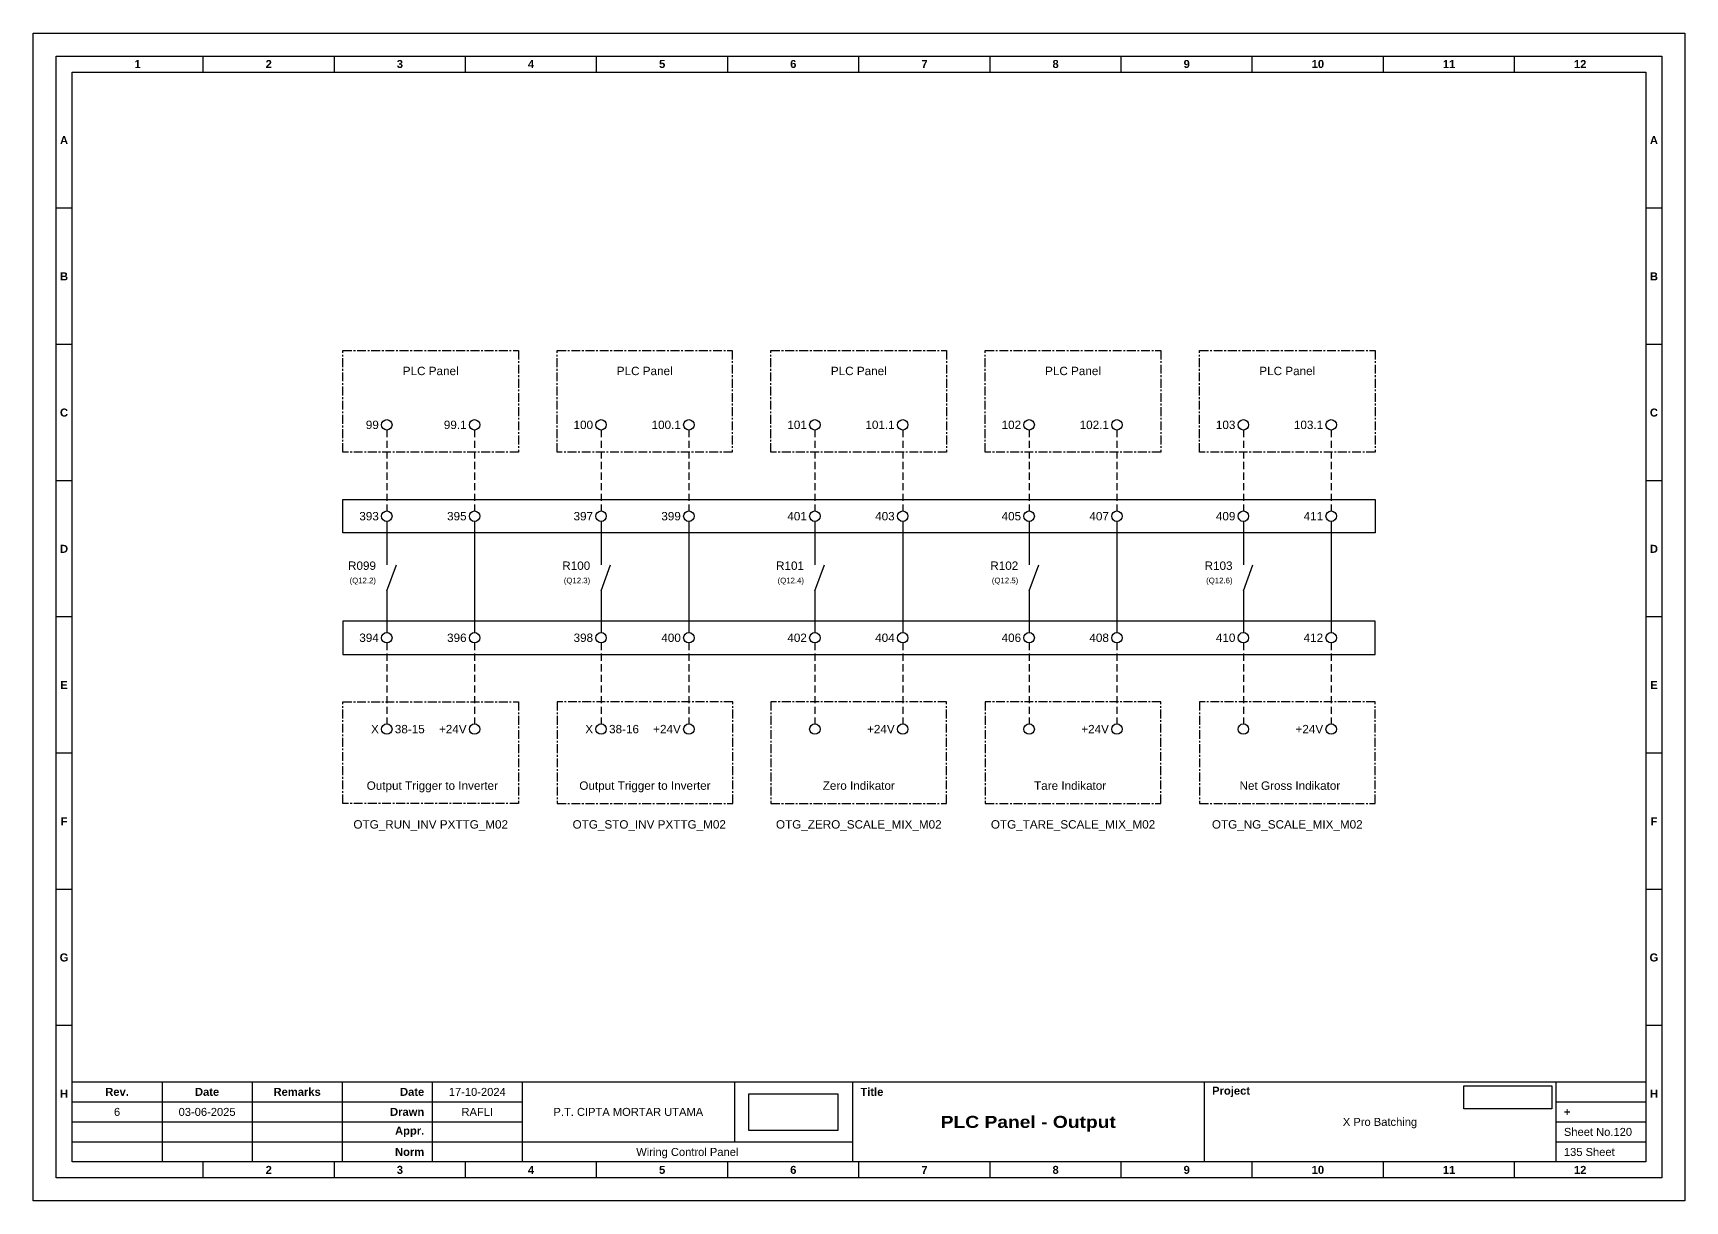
# Model space of a CAD drawing. Header units: millimetres. Extents: x 7759 to 13246, y 5489 to 6217.
# Drawn here: x 11219.6 to 11515.7, y 5747.9 to 5957.2 of the extents above; entities that cross this region are included whole.
import ezdxf
from ezdxf.enums import TextEntityAlignment as Align

# ---------------------------------------------------------------- set-up
doc = ezdxf.new("R2010")
doc.units = ezdxf.units.MM
doc.linetypes.add('CENTER', pattern=[50.8, 31.75, -6.35, 6.35, -6.35])
doc.linetypes.add('HIDDEN', pattern=[9.525, 6.35, -3.175])
doc.styles.add('Bold', font='ariblk.ttf', dxfattribs={"height": 25.4})
doc.styles.get("Standard").update_dxf_attribs({"font": 'arial.ttf'})
picture_1 = doc.add_image_def('image1.png', size_in_pixel=(2048, 847))
picture_2 = doc.add_image_def('image2.png', size_in_pixel=(2092, 542))

# ---------------------------------------------------------------- blocks, each defined once
blk = doc.blocks.new('KOP MU PROJECT')
at = {"color": 6, "ltscale": 50}
for p, q in [((27.74, 184.05), (27.74, 186.66)), ((49.13, 184.05), (49.13, 186.66)), ((70.51, 184.05), (70.51, 186.66)), ((91.89, 184.05), (91.89, 186.66)), ((113.27, 184.05), (113.27, 186.66)), ((134.66, 184.05), (134.66, 186.66)), ((156.04, 184.05), (156.04, 186.66)), ((177.42, 184.05), (177.42, 186.66)), ((198.8, 184.05), (198.8, 186.66)), ((220.19, 184.05), (220.19, 186.66)), ((241.57, 184.05), (241.57, 186.66)), ((6.36, 161.84), (3.75, 161.84)), ((265.59, 161.84), (262.98, 161.84)), ((6.36, 139.63), (3.75, 139.63)), ((265.59, 139.63), (262.98, 139.63)), ((6.36, 117.42), (3.75, 117.42)), ((265.59, 117.42), (262.98, 117.42)), ((6.36, 95.22), (3.75, 95.22)), ((265.59, 95.22), (262.98, 95.22)), ((6.36, 73.01), (3.75, 73.01)), ((265.59, 73.01), (262.98, 73.01)), ((6.36, 50.8), (3.75, 50.8)), ((265.59, 50.8), (262.98, 50.8)), ((6.36, 28.59), (3.75, 28.59)), ((265.59, 28.59), (262.98, 28.59)), ((27.74, 3.75), (27.74, 6.36)), ((49.13, 3.75), (49.13, 6.36)), ((70.51, 3.75), (70.51, 6.36)), ((91.89, 3.75), (91.89, 6.36)), ((113.27, 3.75), (113.27, 6.36)), ((134.66, 3.75), (134.66, 6.36)), ((156.04, 3.75), (156.04, 6.36)), ((177.42, 3.75), (177.42, 6.36)), ((198.8, 3.75), (198.8, 6.36)), ((220.19, 3.75), (220.19, 6.36)), ((241.57, 3.75), (241.57, 6.36))]:
    blk.add_line(p, q, dxfattribs=at)
at = {"ltscale": 50}
for p, q in [((6.36, 19.41), (262.98, 19.41)), ((21.04, 19.41), (21.04, 6.36)), ((35.72, 19.41), (35.72, 6.36)), ((50.41, 19.41), (50.41, 6.36)), ((65.09, 19.41), (65.09, 6.36)), ((79.77, 19.41), (79.77, 6.36)), ((114.35, 19.41), (114.35, 9.62)), ((133.6, 19.41), (133.6, 6.36)), ((190.95, 19.41), (190.95, 6.36)), ((248.3, 19.41), (248.3, 6.36)), ((6.36, 16.15), (79.77, 16.15)), ((248.3, 16.15), (262.98, 16.15)), ((6.36, 12.89), (79.77, 12.89)), ((248.3, 12.89), (262.98, 12.89)), ((6.36, 9.62), (133.6, 9.62)), ((248.3, 9.62), (262.98, 9.62))]:
    blk.add_line(p, q, dxfattribs=at)
at = {"color": 1, "ltscale": 50}
blk.add_lwpolyline([(269.34, 0), (0, 0), (0, 190.41), (269.34, 190.41)], close=True, dxfattribs=at)
at = {"color": 6, "ltscale": 50}
for points in [[(265.59, 3.75), (3.75, 3.75), (3.75, 186.66), (265.59, 186.66)], [(262.98, 6.36), (6.36, 6.36), (6.36, 184.05), (262.98, 184.05)]]:
    blk.add_lwpolyline(points, close=True, dxfattribs=at)
at = {"ltscale": 50, "char_height": 1.305, "attachment_point": 4}
for s, width, heights, insert in [('\\pxqc;{\\fArial|b1|i0|c0|p34;1}', 21.3825, [2.51], (6.36, 185.36)), ('\\pxqc;{\\fArial|b1|i0|c0|p34;2}', 21.3825, [2.51], (27.74, 185.36)), ('\\pxqc;{\\fArial|b1|i0|c0|p34;3}', 21.3825, [2.51], (49.13, 185.36)), ('\\pxqc;{\\fArial|b1|i0|c0|p34;4}', 21.3825, [2.51], (70.51, 185.36)), ('\\pxqc;{\\fArial|b1|i0|c0|p34;5}', 21.3825, [2.51], (91.89, 185.36)), ('\\pxqc;{\\fArial|b1|i0|c0|p34;6}', 21.3825, [2.51], (113.27, 185.36)), ('\\pxqc;{\\fArial|b1|i0|c0|p34;7}', 21.3825, [2.51], (134.66, 185.36)), ('\\pxqc;{\\fArial|b1|i0|c0|p34;8}', 21.3825, [2.51], (156.04, 185.36)), ('\\pxqc;{\\fArial|b1|i0|c0|p34;9}', 21.3825, [2.51], (177.42, 185.36)), ('\\pxqc;{\\fArial|b1|i0|c0|p34;10}', 21.3825, [2.51], (198.8, 185.36)), ('\\pxqc;{\\fArial|b1|i0|c0|p34;11}', 21.3825, [2.51], (220.19, 185.36)), ('\\pxqc;{\\fArial|b1|i0|c0|p34;12}', 21.3825, [2.51], (241.57, 185.36)), ('\\pxqc;{\\fArial|b1|i0|c0|p34;A}', 2.61, [2.51], (3.75, 172.95)), ('\\pxqc;{\\fArial|b1|i0|c0|p34;A}', 2.61, [2.51], (262.98, 172.95)), ('\\pxqc;{\\fArial|b1|i0|c0|p34;B}', 2.61, [2.51], (3.75, 150.74)), ('\\pxqc;{\\fArial|b1|i0|c0|p34;B}', 2.61, [2.51], (262.98, 150.74)), ('\\pxqc;{\\fArial|b1|i0|c0|p34;C}', 2.61, [2.51], (3.75, 128.53)), ('\\pxqc;{\\fArial|b1|i0|c0|p34;C}', 2.61, [2.51], (262.98, 128.53)), ('\\pxqc;{\\fArial|b1|i0|c0|p34;D}', 2.61, [2.51], (3.75, 106.32)), ('\\pxqc;{\\fArial|b1|i0|c0|p34;D}', 2.61, [2.51], (262.98, 106.32)), ('\\pxqc;{\\fArial|b1|i0|c0|p34;E}', 2.61, [2.51], (3.75, 84.11)), ('\\pxqc;{\\fArial|b1|i0|c0|p34;E}', 2.61, [2.51], (262.98, 84.11)), ('\\pxqc;{\\fArial|b1|i0|c0|p34;F}', 2.61, [2.51], (3.75, 61.9)), ('\\pxqc;{\\fArial|b1|i0|c0|p34;F}', 2.61, [2.51], (262.98, 61.9)), ('\\pxqc;{\\fArial|b1|i0|c0|p34;G}', 2.61, [2.51], (3.75, 39.69)), ('\\pxqc;{\\fArial|b1|i0|c0|p34;G}', 2.61, [2.51], (262.98, 39.69)), ('\\pxqc;{\\fArial|b1|i0|c0|p34;H}', 2.61, [2.51], (3.75, 17.47)), ('\\pxqc;{\\fArial|b1|i0|c0|p34;Rev.}', 14.6811, [2.88], (6.36, 17.78)), ('\\pxqc;{\\fArial|b1|i0|c0|p34;Date}', 14.6811, [2.88], (21.04, 17.78)), ('\\pxqc;{\\fArial|b1|i0|c0|p34;Remarks}', 14.6811, [2.88], (35.72, 17.78)), ('\\pxqr;{\\fArial|b1|i0|c0|p34;Date}', 13.3761, [2.88], (50.41, 17.78)), ('\\pxql;{\\fArial|b1|i0|c0|p34;Title}', 50.2419, [2.88], (134.9, 17.78)), ('\\pxql;{\\fArial|b1|i0|c0|p34;Project}', 50.2419, [2.88], (192.25, 17.78)), ('\\pxqc;{\\fArial|b1|i0|c0|p34;H}', 2.61, [2.51], (262.98, 17.47)), ('\\pxqr;{\\fArial|b1|i0|c0|p34;Drawn}', 13.3761, [2.88], (50.41, 14.52)), ('\\pxql;{\\fArial|b1|i0|c0|p34;+}', 14.6811, [2.88], (249.61, 14.52)), ('\\pxqr;{\\fArial|b1|i0|c0|p34;Appr.}', 13.3761, [2.88], (50.41, 11.26)), ('\\pxqr;{\\fArial|b1|i0|c0|p34;Norm}', 13.3761, [2.88], (50.41, 7.99)), ('\\pxqc;{\\fArial|b1|i0|c0|p34;2}', 21.3825, [2.51], (27.74, 5.06)), ('\\pxqc;{\\fArial|b1|i0|c0|p34;3}', 21.3825, [2.51], (49.13, 5.06)), ('\\pxqc;{\\fArial|b1|i0|c0|p34;4}', 21.3825, [2.51], (70.51, 5.06)), ('\\pxqc;{\\fArial|b1|i0|c0|p34;5}', 21.3825, [2.51], (91.89, 5.06)), ('\\pxqc;{\\fArial|b1|i0|c0|p34;6}', 21.3825, [2.51], (113.27, 5.06)), ('\\pxqc;{\\fArial|b1|i0|c0|p34;7}', 21.3825, [2.51], (134.66, 5.06)), ('\\pxqc;{\\fArial|b1|i0|c0|p34;8}', 21.3825, [2.51], (156.04, 5.06)), ('\\pxqc;{\\fArial|b1|i0|c0|p34;9}', 21.3825, [2.51], (177.42, 5.06)), ('\\pxqc;{\\fArial|b1|i0|c0|p34;10}', 21.3825, [2.51], (198.8, 5.06)), ('\\pxqc;{\\fArial|b1|i0|c0|p34;11}', 21.3825, [2.51], (220.19, 5.06)), ('\\pxqc;{\\fArial|b1|i0|c0|p34;12}', 21.3825, [2.51], (241.57, 5.06))]:
    blk.add_mtext_dynamic_manual_height_columns(s, width=width, gutter_width=0.0326, heights=heights, dxfattribs=dict(at, insert=insert))
at = {"ltscale": 50}
for tag, p in [('DATECREATED', (72.43, 17.78)), ('REV', (13.7, 14.52)), ('REVDATE', (28.38, 14.52)), ('REMARKS', (43.06, 14.52)), ('DRAWN', (72.43, 14.52)), ('COMPANY', (97.06, 14.52)), ('PROJECT', (219.62, 12.89)), ('APPR', (72.43, 11.26)), ('NORM', (72.43, 7.99)), ('DRAWINGCATEGORY', (106.68, 7.99)), ('DESCRIPTION', (162.27, 10.03))]:
    blk.add_attdef(tag, text='', height=1.3, dxfattribs=at).set_placement(p, align=Align.MIDDLE_CENTER)
at = {"ltscale": 50, "style": 'Bold'}
blk.add_attdef('TITLE', text='', height=1.96, dxfattribs=at).set_placement((162.27, 12.89), align=Align.MIDDLE_CENTER)
at = {"ltscale": 50}
for tag, p in [('SHEETNUMBER', (249.61, 11.26)), ('TOTALSHEET', (249.61, 7.99))]:
    blk.add_attdef(tag, text='', height=1.3, dxfattribs=at).set_placement(p, align=Align.MIDDLE_LEFT)
image = blk.add_image(picture_1, insert=(116.72, 11.48), size_in_units=(14.5, 6), dxfattribs=at)
image.dxf.flags = 15
image = blk.add_image(picture_2, insert=(233.29, 15.04), size_in_units=(14.36, 3.72), dxfattribs=at)
image.dxf.flags = 15

msp = doc.modelspace()

# ---------------------------------------------------------------- linework, layer by layer
at = {"linetype": 'HIDDEN', "ltscale": 0.2}
for p, q in [((11283, 5886.04), (11283, 5871.55)), ((11298.74, 5886.04), (11298.74, 5871.55)), ((11321.4, 5886.04), (11321.4, 5871.55)), ((11337.14, 5886.04), (11337.14, 5871.55)), ((11359.73, 5886.04), (11359.73, 5871.55)), ((11375.47, 5886.04), (11375.47, 5871.55)), ((11398.13, 5886.04), (11398.13, 5871.55)), ((11413.87, 5886.04), (11413.87, 5871.55)), ((11436.53, 5886.04), (11436.53, 5871.55)), ((11452.27, 5886.04), (11452.27, 5871.55)), ((11283, 5847.88), (11283, 5833.39)), ((11298.74, 5847.88), (11298.74, 5833.39)), ((11321.4, 5847.88), (11321.4, 5833.39)), ((11337.14, 5847.88), (11337.14, 5833.39)), ((11359.73, 5847.88), (11359.73, 5833.39)), ((11375.47, 5847.88), (11375.47, 5833.39)), ((11398.13, 5847.88), (11398.13, 5833.39)), ((11413.87, 5847.88), (11413.87, 5833.39)), ((11436.53, 5847.88), (11436.53, 5833.39)), ((11452.27, 5847.88), (11452.27, 5833.39))]:
    msp.add_line(p, q, dxfattribs=at)
at = {"ltscale": 0.2}
for p, q in [((11283, 5869.67), (11283, 5861.91)), ((11298.74, 5869.67), (11298.74, 5849.76)), ((11321.4, 5869.67), (11321.4, 5861.91)), ((11337.14, 5869.67), (11337.14, 5849.76)), ((11359.73, 5869.67), (11359.73, 5861.91)), ((11375.47, 5869.67), (11375.47, 5849.76)), ((11398.13, 5869.67), (11398.13, 5861.91)), ((11413.87, 5869.67), (11413.87, 5849.76)), ((11436.53, 5869.67), (11436.53, 5861.91)), ((11452.27, 5869.67), (11452.27, 5849.76)), ((11283, 5857.21), (11284.71, 5861.91)), ((11321.4, 5857.21), (11323.11, 5861.91)), ((11359.73, 5857.21), (11361.44, 5861.91)), ((11398.13, 5857.21), (11399.84, 5861.91)), ((11436.53, 5857.21), (11438.24, 5861.91)), ((11283, 5857.21), (11283, 5849.76)), ((11321.4, 5857.21), (11321.4, 5849.76)), ((11359.73, 5857.21), (11359.73, 5849.76)), ((11398.13, 5857.21), (11398.13, 5849.76)), ((11436.53, 5857.21), (11436.53, 5849.76))]:
    msp.add_line(p, q, dxfattribs=at)
at = {"linetype": 'CENTER', "ltscale": 0.05}
for points in [[(11275.14, 5900.3), (11306.61, 5900.3), (11306.61, 5882.08), (11275.14, 5882.08)], [(11313.54, 5900.3), (11344.93, 5900.3), (11344.93, 5882.08), (11313.54, 5882.08)], [(11351.86, 5900.3), (11383.33, 5900.3), (11383.33, 5882.08), (11351.86, 5882.08)], [(11390.26, 5900.3), (11421.74, 5900.3), (11421.74, 5882.08), (11390.26, 5882.08)], [(11428.67, 5900.3), (11460.14, 5900.3), (11460.14, 5882.08), (11428.67, 5882.08)], [(11275.14, 5837.35), (11306.61, 5837.35), (11306.61, 5819.12), (11275.14, 5819.12)], [(11313.54, 5819.12), (11345.01, 5819.12), (11345.01, 5837.35), (11313.54, 5837.35)], [(11351.86, 5819.12), (11383.33, 5819.12), (11383.33, 5837.35), (11351.86, 5837.35)], [(11390.26, 5819.12), (11421.74, 5819.12), (11421.74, 5837.35), (11390.26, 5837.35)], [(11428.67, 5819.12), (11460.14, 5819.12), (11460.14, 5837.35), (11428.67, 5837.35)]]:
    msp.add_lwpolyline(points, close=True, dxfattribs=at)
at = {"ltscale": 0.05}
for points in [[(11275.14, 5873.61), (11460.14, 5873.61), (11460.14, 5867.6), (11275.14, 5867.6)], [(11275.14, 5845.81), (11460.14, 5845.81), (11460.14, 5851.82), (11275.14, 5851.82)]]:
    msp.add_lwpolyline(points, close=True, dxfattribs=at)
for centre in [(11283, 5886.98), (11298.74, 5886.98), (11321.4, 5886.98), (11337.14, 5886.98), (11359.73, 5886.98), (11375.47, 5886.98), (11398.13, 5886.98), (11413.87, 5886.98), (11436.53, 5886.98), (11452.27, 5886.98), (11283, 5870.61), (11298.74, 5870.61), (11321.4, 5870.61), (11337.14, 5870.61), (11359.73, 5870.61), (11375.47, 5870.61), (11398.13, 5870.61), (11413.87, 5870.61), (11436.53, 5870.61), (11452.27, 5870.61), (11283, 5848.82), (11298.74, 5848.82), (11321.4, 5848.82), (11337.14, 5848.82), (11359.73, 5848.82), (11375.47, 5848.82), (11398.13, 5848.82), (11413.87, 5848.82), (11436.53, 5848.82), (11452.27, 5848.82), (11283, 5832.45), (11298.74, 5832.45), (11321.4, 5832.45), (11337.14, 5832.45), (11359.73, 5832.45), (11375.47, 5832.45), (11398.13, 5832.45), (11413.87, 5832.45), (11436.53, 5832.45), (11452.27, 5832.45)]:
    msp.add_circle(centre, 0.938)

# ---------------------------------------------------------------- block references
at = {"xscale": 1.099296583304004, "yscale": 1.099296583304004, "zscale": 1.099296583304004}
msp.add_blockref('KOP MU PROJECT', (11219.59, 5747.88), dxfattribs=at).add_auto_attribs({'TITLE': 'PLC Panel - Output', 'PROJECT': 'X Pro Batching', 'COMPANY': 'P.T. CIPTA MORTAR UTAMA', 'DRAWINGCATEGORY': 'Wiring Control Panel', 'DRAWN': 'RAFLI', 'DATECREATED': '17-10-2024', 'REVDATE': '03-06-2025', 'REV': '6', 'SHEETNUMBER': 'Sheet No.120', 'TOTALSHEET': '135 Sheet'})

# ---------------------------------------------------------------- texts
for s, p in [('PLC Panel', (11290.87, 5897.39)), ('PLC Panel', (11329.23, 5897.39)), ('PLC Panel', (11367.6, 5897.39)), ('PLC Panel', (11406, 5897.39)), ('PLC Panel', (11444.4, 5897.39)), ('OTG_RUN_INV PXTTG_M02', (11290.87, 5816.12)), ('OTG_STO_INV PXTTG_M02', (11330.04, 5816.12)), ('OTG_ZERO_SCALE_MIX_M02', (11367.6, 5816.12)), ('OTG_TARE_SCALE_MIX_M02', (11406, 5816.12)), ('OTG_NG_SCALE_MIX_M02', (11444.4, 5816.12))]:
    msp.add_text(s, height=1.5).set_placement(p, align=Align.TOP_CENTER)
for s, height, p in [('99', 1.5, (11281.57, 5886.98)), ('99.1', 1.5, (11297.3, 5886.98)), ('100', 1.5, (11319.97, 5886.98)), ('100.1', 1.5, (11335.7, 5886.98)), ('101', 1.5, (11358.29, 5886.98)), ('101.1', 1.5, (11374.03, 5886.98)), ('102', 1.5, (11396.69, 5886.98)), ('102.1', 1.5, (11412.43, 5886.98)), ('103', 1.5, (11435.1, 5886.98)), ('103.1', 1.5, (11450.83, 5886.98)), ('393', 1.5, (11281.57, 5870.61)), ('395', 1.5, (11297.3, 5870.61)), ('397', 1.5, (11319.97, 5870.61)), ('399', 1.5, (11335.7, 5870.61)), ('401', 1.5, (11358.29, 5870.61)), ('403', 1.5, (11374.03, 5870.61)), ('405', 1.5, (11396.69, 5870.61)), ('407', 1.5, (11412.43, 5870.61)), ('409', 1.5, (11435.1, 5870.61)), ('411', 1.5, (11450.83, 5870.61)), ('R099', 1.5, (11281.06, 5861.74)), ('(Q12.2)', 1, (11281.06, 5859.09)), ('R100', 1.5, (11319.46, 5861.74)), ('(Q12.3)', 1, (11319.46, 5859.09)), ('R101', 1.5, (11357.78, 5861.74)), ('(Q12.4)', 1, (11357.78, 5859.09)), ('R102', 1.5, (11396.18, 5861.74)), ('(Q12.5)', 1, (11396.18, 5859.09)), ('R103', 1.5, (11434.59, 5861.74)), ('(Q12.6)', 1, (11434.59, 5859.09)), ('394', 1.5, (11281.57, 5848.82)), ('396', 1.5, (11297.3, 5848.82)), ('398', 1.5, (11319.97, 5848.82)), ('400', 1.5, (11335.7, 5848.82)), ('402', 1.5, (11358.29, 5848.82)), ('404', 1.5, (11374.03, 5848.82)), ('406', 1.5, (11396.69, 5848.82)), ('408', 1.5, (11412.43, 5848.82)), ('410', 1.5, (11435.1, 5848.82)), ('412', 1.5, (11450.83, 5848.82)), ('X', 1.5, (11281.57, 5832.45)), ('+24V', 1.5, (11297.3, 5832.45)), ('X', 1.5, (11319.97, 5832.45)), ('+24V', 1.5, (11335.7, 5832.45)), ('+24V', 1.5, (11374.03, 5832.45)), ('+24V', 1.5, (11412.43, 5832.45)), ('+24V', 1.5, (11450.83, 5832.45))]:
    msp.add_text(s, height=height).set_placement(p, align=Align.MIDDLE_RIGHT)
for s, p in [('38-15', (11284.44, 5832.45)), ('38-16', (11322.84, 5832.45))]:
    msp.add_text(s, height=1.5).set_placement(p, align=Align.MIDDLE_LEFT)
for s, p in [('Output Trigger to Inverter', (11291.16, 5821.12)), ('Output Trigger to Inverter', (11329.27, 5821.12)), ('Zero Indikator', (11367.6, 5821.12)), ('Tare Indikator', (11405.48, 5821.12)), ('Net Gross Indikator', (11444.87, 5821.12))]:
    msp.add_text(s, height=1.5).set_placement(p, align=Align.BOTTOM_CENTER)

doc.saveas('drawing.dxf')
